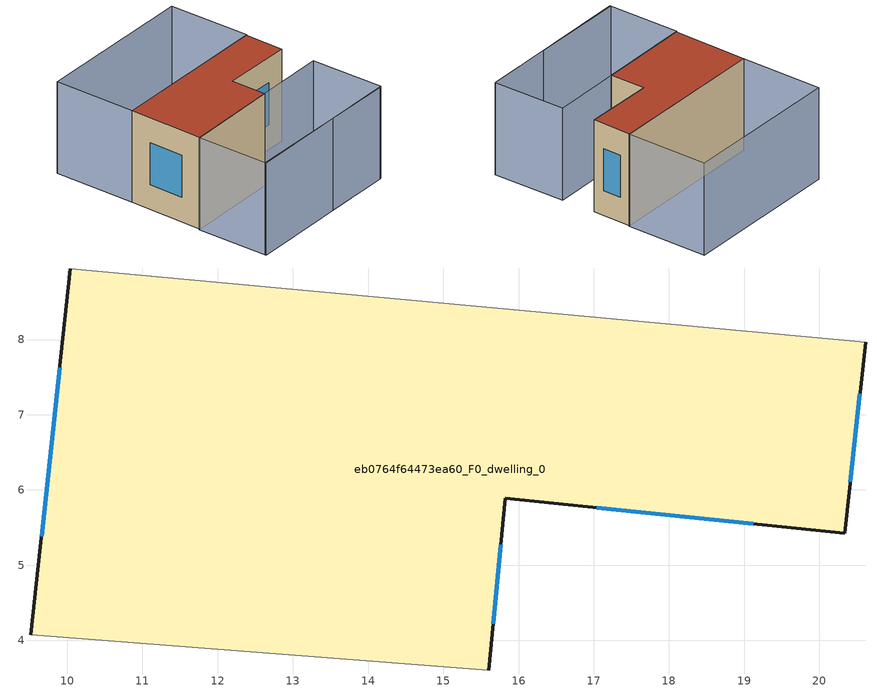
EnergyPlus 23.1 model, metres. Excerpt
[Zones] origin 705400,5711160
eb0764f64473ea60_F0_dwelling_0
 floor ground (EU_floor_Construction): 20.61,7.96 20.34,5.42 15.82,5.89 15.6,3.61 9.52,4.07 10.04,8.94 z0
 wall outside (EU_wall_Construction): 10.04,8.94 9.52,4.07 / 15.6,3.61 15.82,5.89 20.34,5.42 20.61,7.96 z0:6
 wall adiabatic (EU_wall_Construction): 20.61,7.96 10.04,8.94 / 9.52,4.07 15.6,3.61 z0:6
 window (EU_Window_Construction): 9.9,7.63 9.66,5.38 / 20.41,6.11 20.54,7.28 / 17.04,5.76 19.12,5.55 / 15.66,4.22 15.76,5.27 z1.62:4.38
 roof outside (EU_roof_Construction): 20.34,5.42 20.61,7.96 10.04,8.94 9.52,4.07 15.6,3.61 15.82,5.89 z6
shading: 9.08,-0.54 19.65,-1.54 / 20.64,7.96 10.04,8.94 / 10.04,8.94 10.53,14.23 / 10.53,14.23 21.12,13.25 / 21.12,13.25 20.64,7.96 / 19.79,-1.5 9.09,-0.61 / 9.09,-0.61 9.48,4.12 / 9.48,4.12 20.19,3.22 / 20.19,3.22 19.79,-1.5 z0:6
[Building]
EU S2 Campaign: North Axis=0; Terrain=City; Solar Distribution=FullExterior
[Site:Location]
London: Latitude=51.5; Longitude=-0.5; Time Zone=0; Elevation=25
[SizingPeriod:WeatherFileDays]
AnnualSizingPeriod: Begin Month=1; Begin Day of Month=1; End Month=12; End Day of Month=31; Day of Week for Start Day=Monday; Use Weather File Daylight Saving Period=No; Use Weather File Rain and Snow Indicators=No
[MATERIAL]
EU_InternalMass_Material: Roughness=MediumRough; Thickness=0.1; Conductivity=1; Density=1800; Specific Heat=900; Thermal Absorptance=0.9; Solar Absorptance=0.7; Visible Absorptance=0.7
[MATERIAL:NOMASS] Roughness=MediumRough; Thermal Absorptance=0.9; Solar Absorptance=0.7; Visible Absorptance=0.7
Name | Thermal Resistance
EU_wall_NoMass | 0.555556
EU_roof_NoMass | 0.510204
EU_floor_NoMass | 1.68919
[WINDOWMATERIAL:SIMPLEGLAZINGSYSTEM]
EU_Window_SimpleGlazing: UFactor=3.96; Solar Heat Gain Coefficient=0.85; Visible Transmittance=0.85
[CONSTRUCTION]
EU_wall_Construction: EU_wall_NoMass
EU_roof_Construction: EU_roof_NoMass
EU_floor_Construction: EU_floor_NoMass
EU_InternalMass_Construction: EU_InternalMass_Material
EU_Window_Construction: EU_Window_SimpleGlazing
[ZONE]
eb0764f64473ea60_F0_dwelling_0: Type=1; Multiplier=1; Ceiling Height=autocalculate; Volume=245.777; Floor Area=autocalculate; Part of Total Floor Area=Yes
[INTERNALMASS]
eb0764f64473ea60_F0_dwelling_0_EU_InternalMass: Construction=EU_InternalMass_Construction; Zone or ZoneList=eb0764f64473ea60_F0_dwelling_0; Surface Area=40.9631
[OTHEREQUIPMENT]
EU_Step8_InternalGain_eb0764f64473ea60_F0_dwelling_0_f000: Fuel Type=Electricity; Zone or ZoneList or Space or SpaceList=eb0764f64473ea60_F0_dwelling_0; Schedule=EU_Step8_GainSchedule_eb0764f64473ea60_F0_dwelling_0_f000; Design Level Calculation Method=Watts/Area; Power per Zone Floor Area=1; Fraction Latent=0; Fraction Radiant=0; Fraction Lost=0; Carbon Dioxide Generation Rate=0; EndUse Subcategory=EU_Step8_InternalGains
[ZONEVENTILATION:DESIGNFLOWRATE]
EU_ConstantAir_eb0764f64473ea60_F0_dwelling_0: Zone or ZoneList or Space or SpaceList=eb0764f64473ea60_F0_dwelling_0; Schedule=EU_AlwaysOn; Design Flow Rate Calculation Method=AirChanges/Hour; Air Changes per Hour=0.48; Ventilation Type=Natural; Fan Pressure Rise=0; Fan Total Efficiency=1; Constant Term Coefficient=1; Temperature Term Coefficient=0; Velocity Term Coefficient=0; Velocity Squared Term Coefficient=0; Minimum Indoor Temperature=-100; Maximum Indoor Temperature=100; Delta Temperature=-100; Minimum Outdoor Temperature=-100; Maximum Outdoor Temperature=100; Maximum Wind Speed=40
[HVACTEMPLATE:THERMOSTAT]
EU_HeatOnly_eb0764f64473ea60_F0_dwelling_0: Constant Heating Setpoint=20; Constant Cooling Setpoint=50
[HVACTEMPLATE:ZONE:IDEALLOADSAIRSYSTEM]
eb0764f64473ea60_F0_dwelling_0: Template Thermostat=EU_HeatOnly_eb0764f64473ea60_F0_dwelling_0; System Availability Schedule=EU_AlwaysOn; Maximum Heating Supply Air Temperature=50; Minimum Cooling Supply Air Temperature=13; Maximum Heating Supply Air Humidity Ratio=0.0156; Minimum Cooling Supply Air Humidity Ratio=0.0077; Heating Limit=NoLimit; Cooling Limit=NoLimit; Heating Availability Schedule=EU_AlwaysOn; Cooling Availability Schedule=EU_CoolingOff; Dehumidification Control Type=ConstantSensibleHeatRatio; Cooling Sensible Heat Ratio=0.7; Dehumidification Setpoint=60; Humidification Control Type=None; Humidification Setpoint=30; Outdoor Air Method=None; Outdoor Air Flow Rate per Person=0.00944; Outdoor Air Flow Rate per Zone Floor Area=0; Outdoor Air Flow Rate per Zone=0; Demand Controlled Ventilation Type=None; Outdoor Air Economizer Type=NoEconomizer; Heat Recovery Type=None; Sensible Heat Recovery Effectiveness=0.7; Latent Heat Recovery Effectiveness=0.65
[SIZING:ZONE]
eb0764f64473ea60_F0_dwelling_0: Zone Cooling Design Supply Air Temperature Input Method=SupplyAirTemperature; Zone Cooling Design Supply Air Temperature=13; Zone Heating Design Supply Air Temperature Input Method=SupplyAirTemperature; Zone Heating Design Supply Air Temperature=50; Zone Cooling Design Supply Air Humidity Ratio=0.008; Zone Heating Design Supply Air Humidity Ratio=0.008; Cooling Design Air Flow Method=DesignDay; Cooling Design Air Flow Rate=0; Cooling Minimum Air Flow per Zone Floor Area=0.000762; Cooling Minimum Air Flow=0; Cooling Minimum Air Flow Fraction=0.2; Heating Design Air Flow Method=DesignDay; Heating Design Air Flow Rate=0; Heating Maximum Air Flow per Zone Floor Area=0.002032; Heating Maximum Air Flow=0.141576; Heating Maximum Air Flow Fraction=0.3; Account for Dedicated Outdoor Air System=No; Dedicated Outdoor Air System Control Strategy=NeutralSupplyAir; Dedicated Outdoor Air Low Setpoint Temperature for Design=autosize; Dedicated Outdoor Air High Setpoint Temperature for Design=autosize; Zone Load Sizing Method=Sensible Load Only No Latent Load; Zone Latent Cooling Design Supply Air Humidity Ratio Input Method=HumidityRatioDifference; Zone Cooling Design Supply Air Humidity Ratio Difference=0.005; Zone Latent Heating Design Supply Air Humidity Ratio Input Method=HumidityRatioDifference; Zone Humidification Design Supply Air Humidity Ratio Difference=0.005
[SCHEDULE:CONSTANT]
Name | Hourly Value
EU_AlwaysOn | 1
EU_CoolingOff | 0
[SCHEDULE:FILE]
EU_Step8_GainSchedule_eb0764f64473ea60_F0_dwelling_0_f000: File=../../schedules/eb0764f64473ea60/eb0764f64473ea60_F0_dwelling_0_f000_gain.csv; Column Number=1; Rows to Skip at Top=0; Number of Hours of Data=8760; Column Separator=Comma; Interpolate to Timestep=No; Minutes per Item=60; Adjust Schedule for Daylight Savings=Yes
